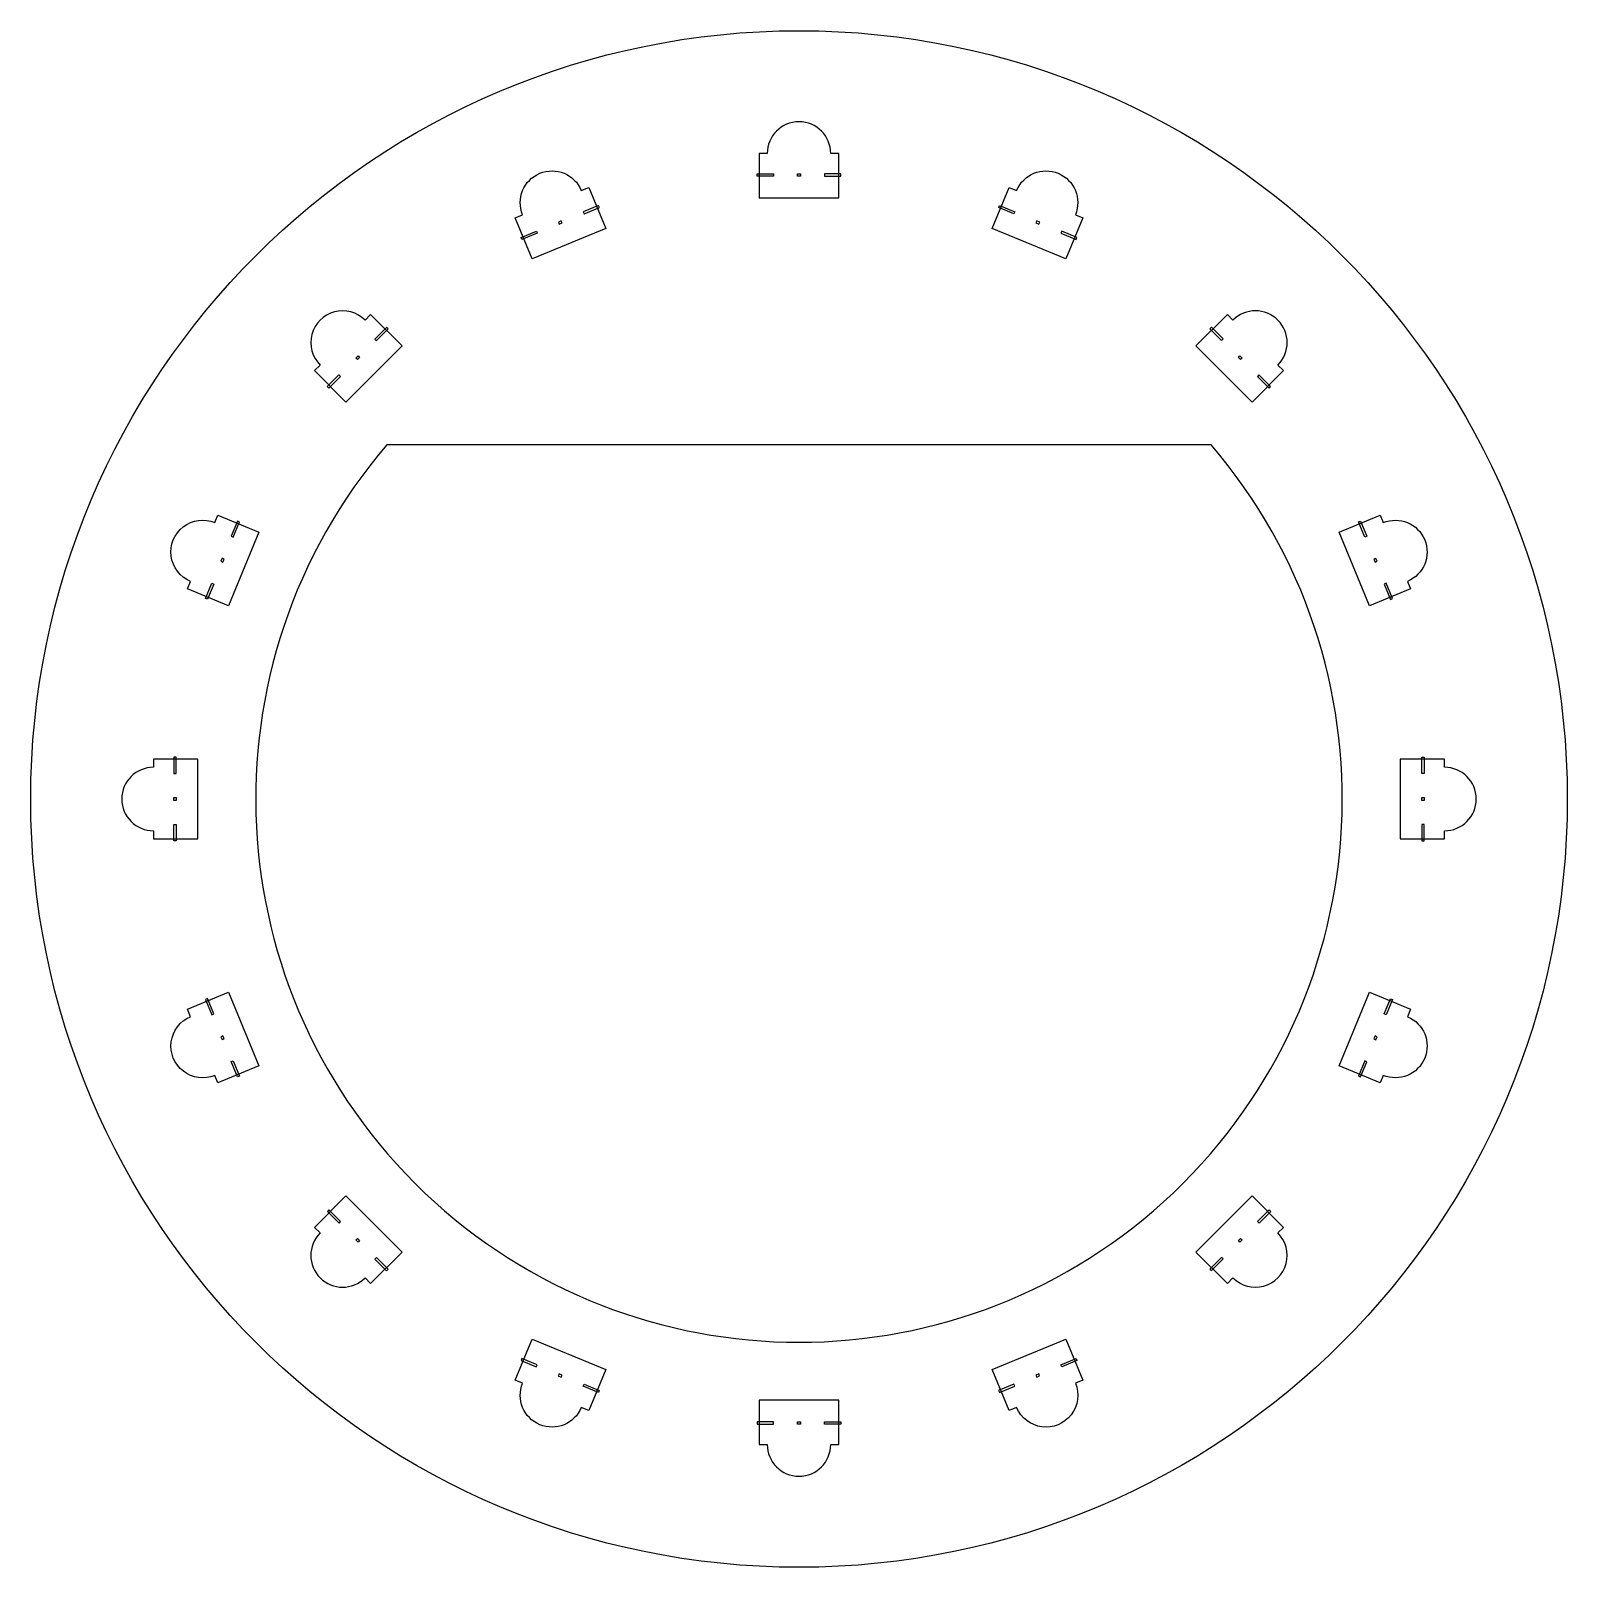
# Model space of a CAD drawing. Header units: inches. Extents: x 0 to 96.8, y 0 to 96.8.
import ezdxf

# ---------------------------------------------------------------- set-up
doc = ezdxf.new("R2010")
doc.units = ezdxf.units.IN
doc.header["$MEASUREMENT"] = 0
doc.layers.add('dril_line', color=6, linetype='Continuous')

msp = doc.modelspace()

# ---------------------------------------------------------------- linework, layer by layer
for points in [[(46.376, 89.02), (45.876, 89.02), (45.876, 86.22), (50.876, 86.22), (50.876, 89.02), (50.376, 89.02, 1)], [(34.67, 86.692), (35.132, 86.883), (36.204, 84.296), (31.584, 82.383), (30.513, 84.969), (30.975, 85.161, -1)], [(65.778, 85.161), (66.24, 84.969), (65.168, 82.383), (60.549, 84.296), (61.62, 86.883), (62.082, 86.692, -1)], [(18.222, 75.701), (17.869, 75.348), (19.849, 73.368), (23.384, 76.904), (21.404, 78.883), (21.051, 78.53, 1)], [(75.701, 78.53), (75.348, 78.883), (73.368, 76.904), (76.904, 73.368), (78.883, 75.348), (78.53, 75.701, 1)], [(22.431, 70.67, 2.177741), (74.321, 70.67)], [(11.592, 65.778), (11.783, 66.24), (14.37, 65.168), (12.456, 60.549), (9.87, 61.62), (10.061, 62.082, -1)], [(86.692, 62.082), (86.883, 61.62), (84.296, 60.549), (82.383, 65.168), (84.969, 66.24), (85.161, 65.778, -1)], [(7.732, 46.376), (7.732, 45.876), (10.532, 45.876), (10.532, 50.876), (7.732, 50.876), (7.732, 50.376, 1)], [(89.02, 50.376), (89.02, 50.876), (86.22, 50.876), (86.22, 45.876), (89.02, 45.876), (89.02, 46.376, 1)], [(10.061, 34.67), (9.87, 35.132), (12.456, 36.204), (14.37, 31.584), (11.783, 30.513), (11.592, 30.975, -1)], [(85.161, 30.975), (84.969, 30.513), (82.383, 31.584), (84.296, 36.204), (86.883, 35.132), (86.692, 34.67, -1)], [(21.051, 18.222), (21.404, 17.869), (23.384, 19.849), (19.849, 23.384), (17.869, 21.404), (18.222, 21.051, 1)], [(78.53, 21.051), (78.883, 21.404), (76.904, 23.384), (73.368, 19.849), (75.348, 17.869), (75.701, 18.222, 1)], [(30.975, 11.592), (30.513, 11.783), (31.584, 14.37), (36.204, 12.456), (35.132, 9.87), (34.67, 10.061, -1)], [(62.082, 10.061), (61.62, 9.87), (60.549, 12.456), (65.168, 14.37), (66.24, 11.783), (65.778, 11.592, -1)], [(50.376, 7.732), (50.876, 7.732), (50.876, 10.532), (45.876, 10.532), (45.876, 7.732), (46.376, 7.732, 1)]]:
    msp.add_lwpolyline(points, format="xyb", close=True)
msp.add_circle((48.376, 48.376), 48.376)
at = {"layer": 'dril_line'}
for points in [[(45.734, 87.738), (46.774, 87.738), (46.774, 87.602), (45.734, 87.602)], [(48.274, 87.738), (48.474, 87.738), (48.474, 87.602), (48.274, 87.602)], [(51.014, 87.738), (49.974, 87.738), (49.974, 87.602), (51.014, 87.602)], [(35.754, 85.753), (34.793, 85.355), (34.845, 85.229), (35.806, 85.627)], [(61.002, 85.751), (61.963, 85.353), (61.911, 85.227), (60.95, 85.625)], [(33.407, 84.781), (33.223, 84.705), (33.275, 84.579), (33.46, 84.655)], [(63.534, 84.703), (63.349, 84.779), (63.297, 84.653), (63.482, 84.577)], [(30.876, 83.733), (31.837, 84.131), (31.889, 84.004), (30.928, 83.606)], [(65.88, 83.731), (64.92, 84.129), (64.867, 84.003), (65.828, 83.605)], [(22.408, 78.075), (21.673, 77.339), (21.769, 77.243), (22.505, 77.978)], [(74.341, 78.078), (75.076, 77.342), (74.98, 77.246), (74.245, 77.981)], [(20.471, 76.137), (20.612, 76.278), (20.709, 76.182), (20.567, 76.041)], [(76.137, 76.282), (76.278, 76.14), (76.182, 76.044), (76.041, 76.185)], [(18.675, 74.341), (19.41, 75.076), (19.507, 74.98), (18.771, 74.245)], [(78.075, 74.344), (77.339, 75.08), (77.243, 74.983), (77.978, 74.248)], [(13.022, 65.88), (12.624, 64.92), (12.75, 64.867), (13.148, 65.828)], [(83.733, 65.876), (84.131, 64.916), (84.004, 64.863), (83.606, 65.824)], [(12.05, 63.534), (11.973, 63.349), (12.099, 63.297), (12.176, 63.482)], [(84.781, 63.345), (84.705, 63.53), (84.579, 63.478), (84.655, 63.293)], [(11.001, 61.002), (11.399, 61.963), (11.525, 61.911), (11.127, 60.95)], [(85.753, 60.998), (85.355, 61.959), (85.229, 61.907), (85.627, 60.946)], [(9.014, 51.014), (9.014, 49.974), (9.151, 49.974), (9.151, 51.014)], [(87.738, 51.018), (87.738, 49.978), (87.602, 49.978), (87.602, 51.018)], [(9.014, 48.274), (9.014, 48.474), (9.151, 48.474), (9.151, 48.274)], [(87.738, 48.478), (87.738, 48.278), (87.602, 48.278), (87.602, 48.478)], [(9.014, 45.734), (9.014, 46.774), (9.151, 46.774), (9.151, 45.734)], [(87.738, 45.738), (87.738, 46.778), (87.602, 46.778), (87.602, 45.738)], [(10.999, 35.754), (11.397, 34.793), (11.523, 34.845), (11.125, 35.806)], [(85.751, 35.75), (85.353, 34.789), (85.227, 34.841), (85.625, 35.802)], [(11.971, 33.407), (12.048, 33.223), (12.174, 33.275), (12.097, 33.46)], [(84.703, 33.219), (84.779, 33.403), (84.653, 33.456), (84.577, 33.271)], [(13.02, 30.876), (12.622, 31.837), (12.748, 31.889), (13.146, 30.928)], [(83.731, 30.872), (84.129, 31.833), (84.003, 31.885), (83.605, 30.924)], [(18.678, 22.408), (19.413, 21.673), (19.51, 21.769), (18.774, 22.505)], [(78.078, 22.411), (77.342, 21.676), (77.246, 21.772), (77.981, 22.508)], [(20.615, 20.471), (20.474, 20.612), (20.57, 20.709), (20.712, 20.567)], [(76.282, 20.615), (76.14, 20.474), (76.044, 20.57), (76.185, 20.712)], [(22.411, 18.675), (21.676, 19.41), (21.772, 19.507), (22.508, 18.771)], [(74.344, 18.678), (75.08, 19.413), (74.983, 19.51), (74.248, 18.774)], [(30.872, 13.022), (31.833, 12.624), (31.885, 12.75), (30.924, 13.148)], [(65.876, 13.02), (64.916, 12.622), (64.863, 12.748), (65.824, 13.146)], [(33.219, 12.05), (33.403, 11.973), (33.456, 12.099), (33.271, 12.176)], [(63.345, 11.971), (63.53, 12.048), (63.478, 12.174), (63.293, 12.097)], [(35.75, 11.001), (34.789, 11.399), (34.841, 11.525), (35.802, 11.127)], [(60.998, 10.999), (61.959, 11.397), (61.907, 11.523), (60.946, 11.125)], [(45.738, 9.014), (46.778, 9.014), (46.778, 9.151), (45.738, 9.151)], [(48.478, 9.014), (48.278, 9.014), (48.278, 9.151), (48.478, 9.151)], [(51.018, 9.014), (49.978, 9.014), (49.978, 9.151), (51.018, 9.151)]]:
    msp.add_lwpolyline(points, close=True, dxfattribs=at)

doc.saveas('drawing.dxf')
